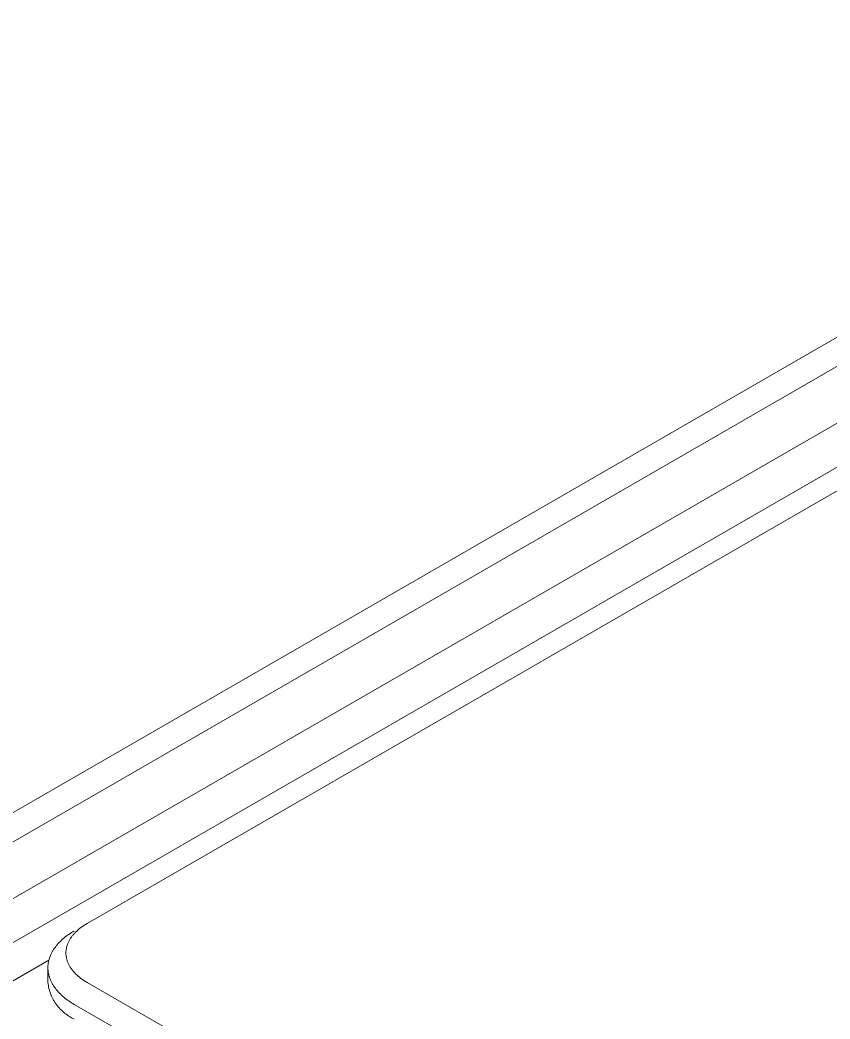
# Model space of a CAD drawing. Header units: millimetres. Extents: x -279 to 4999, y 61 to 3536.
# Drawn here: x 4671.14 to 4700.2, y 1395.65 to 1431.52 of the extents above; entities that cross this region are included whole.
import ezdxf

# ---------------------------------------------------------------- set-up
doc = ezdxf.new("R2010")
doc.units = ezdxf.units.MM
doc.layers.add('ZANO_R', color=7, linetype='Continuous', lineweight=0)

msp = doc.modelspace()

# ---------------------------------------------------------------- linework, layer by layer
at = {"layer": 'ZANO_R'}
for p, q in [((4788.437, 1470.935), (4605.167, 1365.124)), ((4605.435, 1364.224), (4789.083, 1470.253)), ((4792.281, 1470.063), (4604.064, 1361.396)), ((4793.651, 1469.272), (4605.435, 1360.605)), ((4673.547, 1399.078), (4728.367, 1430.728)), ((4673.281, 1398.897), (4673.233, 1398.858)), ((4673.33, 1398.935), (4673.281, 1398.897)), ((4673.381, 1398.972), (4673.33, 1398.935)), ((4673.434, 1399.008), (4673.381, 1398.972)), ((4673.49, 1399.044), (4673.434, 1399.008)), ((4673.547, 1399.078), (4673.49, 1399.044)), ((4672.67, 1398.515), (4672.629, 1398.478)), ((4672.713, 1398.552), (4672.67, 1398.515)), ((4672.756, 1398.588), (4672.713, 1398.552)), ((4672.801, 1398.623), (4672.756, 1398.588)), ((4672.847, 1398.657), (4672.801, 1398.623)), ((4672.894, 1398.69), (4672.847, 1398.657)), ((4672.942, 1398.722), (4672.894, 1398.69)), ((4672.942, 1398.527), (4672.929, 1398.505)), ((4672.991, 1398.754), (4672.942, 1398.722)), ((4672.956, 1398.549), (4672.942, 1398.527)), ((4672.97, 1398.57), (4672.956, 1398.549)), ((4672.985, 1398.592), (4672.97, 1398.57)), ((4673.001, 1398.613), (4672.985, 1398.592)), ((4673.04, 1398.784), (4672.991, 1398.754)), ((4673.017, 1398.634), (4673.001, 1398.613)), ((4673.034, 1398.655), (4673.017, 1398.634)), ((4673.051, 1398.676), (4673.034, 1398.655)), ((4673.09, 1398.814), (4673.04, 1398.784)), ((4673.069, 1398.697), (4673.051, 1398.676)), ((4673.087, 1398.717), (4673.069, 1398.697)), ((4673.106, 1398.738), (4673.087, 1398.717)), ((4673.126, 1398.758), (4673.106, 1398.738)), ((4673.146, 1398.778), (4673.126, 1398.758)), ((4673.167, 1398.798), (4673.146, 1398.778)), ((4673.188, 1398.818), (4673.167, 1398.798)), ((4673.233, 1398.858), (4673.188, 1398.818)), ((4672.379, 1398.193), (4672.349, 1398.15)), ((4672.41, 1398.236), (4672.379, 1398.193)), ((4672.442, 1398.278), (4672.41, 1398.236)), ((4672.477, 1398.319), (4672.442, 1398.278)), ((4672.512, 1398.36), (4672.477, 1398.319)), ((4672.55, 1398.4), (4672.512, 1398.36)), ((4672.589, 1398.439), (4672.55, 1398.4)), ((4672.629, 1398.478), (4672.589, 1398.439)), ((4672.8, 1398.154), (4672.797, 1398.128)), ((4672.805, 1398.181), (4672.8, 1398.154)), ((4672.81, 1398.207), (4672.805, 1398.181)), ((4672.816, 1398.233), (4672.81, 1398.207)), ((4672.823, 1398.259), (4672.816, 1398.233)), ((4672.83, 1398.285), (4672.823, 1398.259)), ((4672.839, 1398.311), (4672.83, 1398.285)), ((4672.848, 1398.337), (4672.839, 1398.311)), ((4672.858, 1398.362), (4672.848, 1398.337)), ((4672.869, 1398.388), (4672.858, 1398.362)), ((4672.88, 1398.414), (4672.869, 1398.388)), ((4672.893, 1398.439), (4672.88, 1398.414)), ((4672.904, 1398.461), (4672.893, 1398.439)), ((4672.916, 1398.483), (4672.904, 1398.461)), ((4672.929, 1398.505), (4672.916, 1398.483)), ((4672.189, 1397.807), (4672.183, 1397.783)), ((4672.197, 1397.83), (4672.189, 1397.807)), ((4672.204, 1397.854), (4672.197, 1397.83)), ((4672.213, 1397.877), (4672.204, 1397.854)), ((4672.221, 1397.901), (4672.213, 1397.877)), ((4672.231, 1397.924), (4672.221, 1397.901)), ((4672.24, 1397.947), (4672.231, 1397.924)), ((4672.25, 1397.97), (4672.24, 1397.947)), ((4672.261, 1397.993), (4672.25, 1397.97)), ((4672.272, 1398.016), (4672.261, 1397.993)), ((4672.284, 1398.038), (4672.272, 1398.016)), ((4672.296, 1398.061), (4672.284, 1398.038)), ((4672.309, 1398.083), (4672.296, 1398.061)), ((4672.322, 1398.105), (4672.309, 1398.083)), ((4672.335, 1398.128), (4672.322, 1398.105)), ((4672.349, 1398.15), (4672.335, 1398.128)), ((4672.792, 1398.075), (4672.79, 1398.049)), ((4672.79, 1398.049), (4672.79, 1398.023)), ((4672.79, 1398.023), (4672.79, 1397.996)), ((4672.79, 1397.996), (4672.792, 1397.97)), ((4672.794, 1398.102), (4672.792, 1398.075)), ((4672.792, 1397.97), (4672.794, 1397.943)), ((4672.797, 1398.128), (4672.794, 1398.102)), ((4672.794, 1397.943), (4672.797, 1397.917)), ((4672.797, 1397.917), (4672.8, 1397.891)), ((4672.8, 1397.891), (4672.805, 1397.865)), ((4672.805, 1397.865), (4672.81, 1397.838)), ((4672.81, 1397.838), (4672.816, 1397.812)), ((4672.816, 1397.812), (4672.823, 1397.786)), ((4570.254, 1338.914), (4672.176, 1397.759)), ((4672.145, 1397.543), (4672.144, 1397.519)), ((4672.144, 1397.519), (4672.144, 1397.495)), ((4672.144, 1397.495), (4672.144, 1397.471)), ((4672.144, 1397.471), (4672.145, 1397.447)), ((4672.144, 1396.968), (4672.144, 1397.447)), ((4672.146, 1397.567), (4672.145, 1397.543)), ((4672.145, 1397.447), (4672.146, 1397.423)), ((4672.148, 1397.592), (4672.146, 1397.567)), ((4672.151, 1397.616), (4672.148, 1397.592)), ((4672.154, 1397.64), (4672.151, 1397.616)), ((4672.157, 1397.664), (4672.154, 1397.64)), ((4672.161, 1397.688), (4672.157, 1397.664)), ((4672.166, 1397.712), (4672.161, 1397.688)), ((4672.171, 1397.735), (4672.166, 1397.712)), ((4672.177, 1397.759), (4672.171, 1397.735)), ((4672.183, 1397.783), (4672.177, 1397.759)), ((4672.823, 1397.786), (4672.83, 1397.76)), ((4672.83, 1397.76), (4672.839, 1397.734)), ((4672.839, 1397.734), (4672.848, 1397.708)), ((4672.848, 1397.708), (4672.858, 1397.683)), ((4672.858, 1397.683), (4672.869, 1397.657)), ((4672.869, 1397.657), (4672.88, 1397.632)), ((4672.88, 1397.632), (4672.893, 1397.606)), ((4672.893, 1397.606), (4672.904, 1397.584)), ((4672.904, 1397.584), (4672.916, 1397.562)), ((4672.916, 1397.562), (4672.929, 1397.54)), ((4672.929, 1397.54), (4672.942, 1397.518)), ((4672.942, 1397.518), (4672.956, 1397.496)), ((4672.956, 1397.496), (4672.97, 1397.475)), ((4672.97, 1397.475), (4672.985, 1397.453)), ((4672.985, 1397.453), (4673.001, 1397.432)), ((4672.146, 1397.423), (4672.148, 1397.399)), ((4672.148, 1397.399), (4672.151, 1397.374)), ((4672.151, 1397.374), (4672.154, 1397.35)), ((4672.154, 1397.35), (4672.157, 1397.326)), ((4672.157, 1397.326), (4672.161, 1397.302)), ((4672.161, 1397.302), (4672.166, 1397.279)), ((4672.166, 1397.279), (4672.171, 1397.255)), ((4672.171, 1397.255), (4672.177, 1397.231)), ((4672.177, 1397.231), (4672.183, 1397.207)), ((4672.183, 1397.207), (4672.189, 1397.183)), ((4672.189, 1397.183), (4672.197, 1397.16)), ((4672.197, 1397.16), (4672.204, 1397.136)), ((4672.204, 1397.136), (4672.213, 1397.113)), ((4672.213, 1397.113), (4672.221, 1397.09)), ((4672.221, 1397.09), (4672.231, 1397.066)), ((4673.001, 1397.432), (4673.017, 1397.411)), ((4673.017, 1397.411), (4673.034, 1397.39)), ((4673.034, 1397.39), (4673.051, 1397.369)), ((4673.051, 1397.369), (4673.069, 1397.348)), ((4673.069, 1397.348), (4673.087, 1397.328)), ((4673.087, 1397.328), (4673.106, 1397.307)), ((4673.106, 1397.307), (4673.126, 1397.287)), ((4673.126, 1397.287), (4673.146, 1397.267)), ((4673.146, 1397.267), (4673.167, 1397.247)), ((4673.167, 1397.247), (4673.188, 1397.227)), ((4673.188, 1397.227), (4673.233, 1397.187)), ((4673.233, 1397.187), (4673.281, 1397.148)), ((4673.281, 1397.148), (4673.33, 1397.11)), ((4673.33, 1397.11), (4673.381, 1397.073)), ((4672.144, 1396.968), (4672.151, 1396.911)), ((4672.151, 1396.911), (4672.159, 1396.855)), ((4672.159, 1396.855), (4672.17, 1396.8)), ((4672.17, 1396.8), (4672.182, 1396.744)), ((4672.182, 1396.744), (4672.197, 1396.69)), ((4672.231, 1397.066), (4672.24, 1397.043)), ((4672.24, 1397.043), (4672.25, 1397.02)), ((4672.25, 1397.02), (4672.261, 1396.997)), ((4672.261, 1396.997), (4672.272, 1396.975)), ((4672.272, 1396.975), (4672.284, 1396.952)), ((4672.284, 1396.952), (4672.296, 1396.929)), ((4672.296, 1396.929), (4672.309, 1396.907)), ((4672.309, 1396.907), (4672.322, 1396.885)), ((4672.322, 1396.885), (4672.335, 1396.863)), ((4672.335, 1396.863), (4672.349, 1396.841)), ((4672.349, 1396.841), (4672.379, 1396.797)), ((4672.379, 1396.797), (4672.41, 1396.754)), ((4672.41, 1396.754), (4672.442, 1396.712)), ((4673.381, 1397.073), (4673.434, 1397.037)), ((4673.434, 1397.037), (4673.49, 1397.002)), ((4673.49, 1397.002), (4673.547, 1396.968)), ((4673.547, 1396.968), (4702.495, 1380.255)), ((4672.197, 1396.69), (4672.213, 1396.635)), ((4672.213, 1396.635), (4672.231, 1396.582)), ((4672.231, 1396.582), (4672.251, 1396.529)), ((4672.251, 1396.529), (4672.273, 1396.477)), ((4672.273, 1396.477), (4672.297, 1396.425)), ((4672.297, 1396.425), (4672.322, 1396.374)), ((4672.322, 1396.374), (4672.349, 1396.325)), ((4672.442, 1396.712), (4672.477, 1396.671)), ((4672.477, 1396.671), (4672.512, 1396.63)), ((4672.512, 1396.63), (4672.55, 1396.59)), ((4672.55, 1396.59), (4672.589, 1396.551)), ((4672.589, 1396.551), (4672.629, 1396.513)), ((4672.629, 1396.513), (4672.67, 1396.475)), ((4672.67, 1396.475), (4672.713, 1396.438)), ((4672.713, 1396.438), (4672.756, 1396.402)), ((4672.756, 1396.402), (4672.801, 1396.367)), ((4672.801, 1396.367), (4672.847, 1396.333)), ((4672.349, 1396.325), (4672.378, 1396.276)), ((4672.378, 1396.276), (4672.409, 1396.228)), ((4672.409, 1396.228), (4672.441, 1396.182)), ((4672.441, 1396.182), (4672.475, 1396.136)), ((4672.475, 1396.136), (4672.51, 1396.092)), ((4672.51, 1396.092), (4672.547, 1396.049)), ((4672.547, 1396.049), (4672.585, 1396.007)), ((4672.585, 1396.007), (4672.625, 1395.967)), ((4672.847, 1396.333), (4672.894, 1396.3)), ((4672.894, 1396.3), (4672.942, 1396.268)), ((4672.942, 1396.268), (4672.991, 1396.236)), ((4672.991, 1396.236), (4673.04, 1396.206)), ((4673.04, 1396.206), (4673.09, 1396.176)), ((4673.09, 1396.176), (4702.038, 1379.463)), ((4672.625, 1395.967), (4672.666, 1395.928)), ((4672.666, 1395.928), (4672.709, 1395.891)), ((4672.709, 1395.891), (4672.753, 1395.855)), ((4672.753, 1395.855), (4672.798, 1395.82)), ((4672.798, 1395.82), (4672.844, 1395.788)), ((4672.844, 1395.788), (4672.891, 1395.757)), ((4672.891, 1395.757), (4672.939, 1395.727)), ((4672.939, 1395.727), (4672.989, 1395.699)), ((4672.989, 1395.699), (4673.039, 1395.673)), ((4673.039, 1395.673), (4673.09, 1395.649))]:
    msp.add_line(p, q, dxfattribs=at)

doc.saveas('drawing.dxf')
